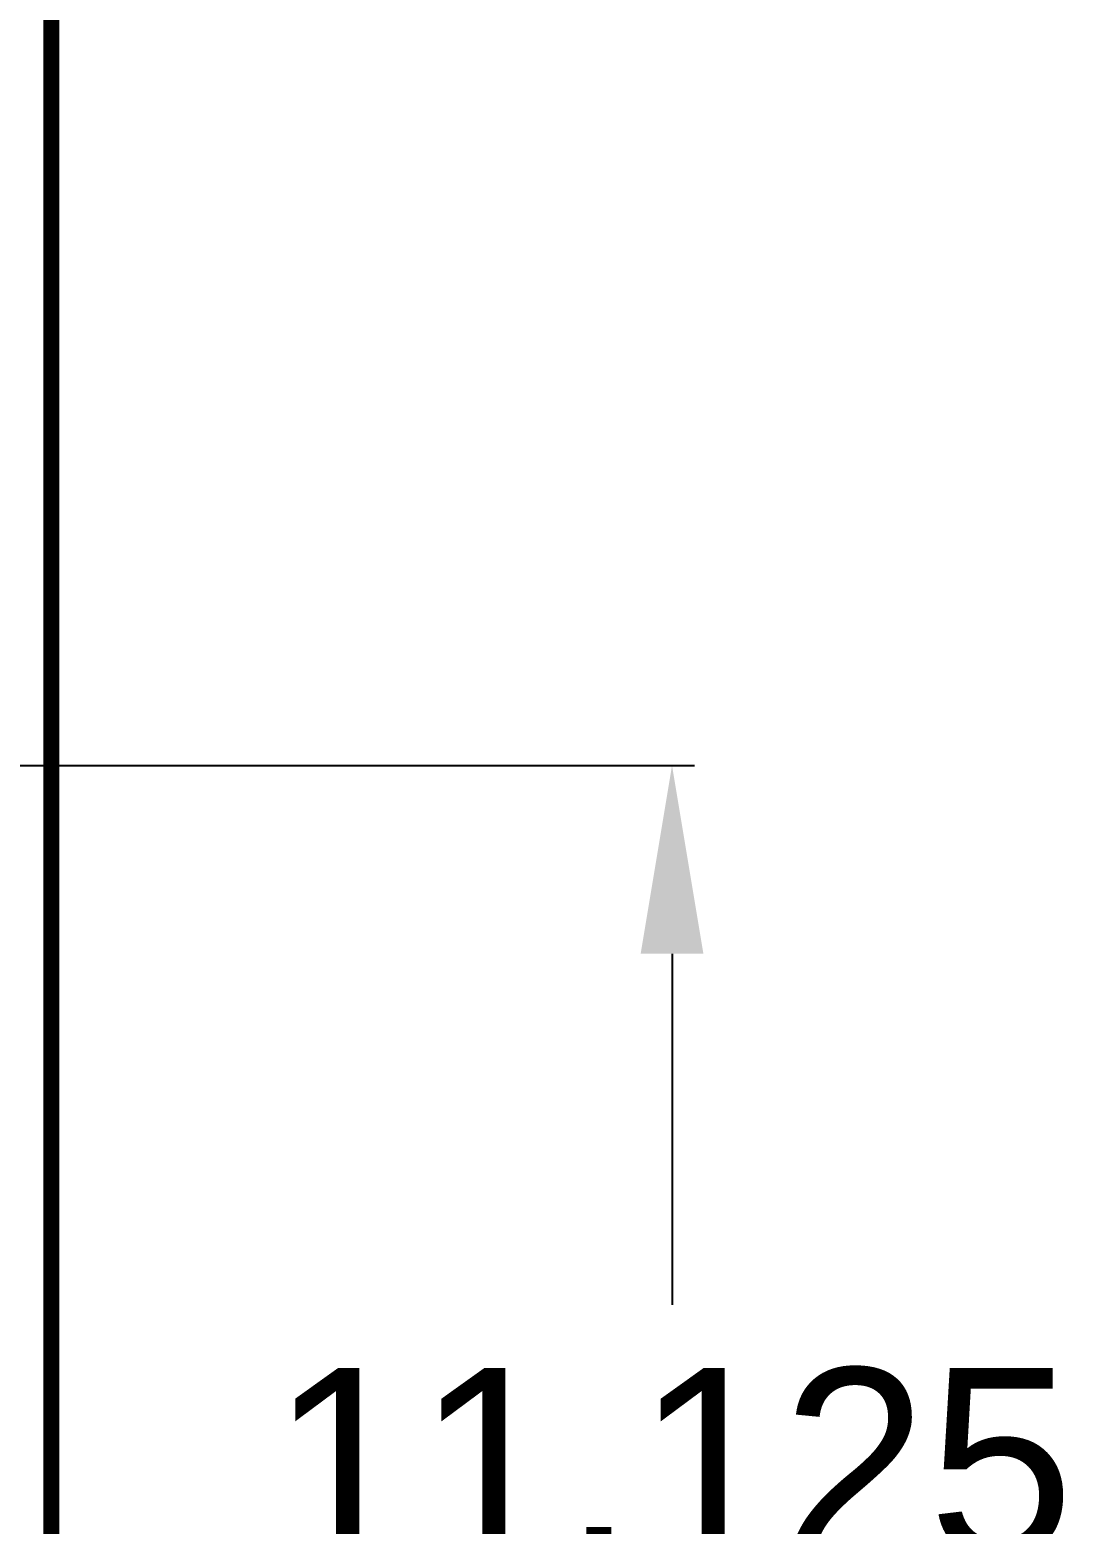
# Model space of a CAD drawing. Extents: x 17.6 to 58.9, y 21.2 to 90.7.
# Drawn here: x 50.63 to 58.87, y 30.48 to 42.39 of the extents above; entities that cross this region are included whole.
import ezdxf

# ---------------------------------------------------------------- set-up
doc = ezdxf.new("R2010")
doc.units = 0
doc.header["$MEASUREMENT"] = 0
doc.layers.get('0').update_dxf_attribs({"linetype": 'CONTINUOUS'})
doc.layers.get('Defpoints').update_dxf_attribs({"linetype": 'CONTINUOUS'})
doc.layers.add('SILKTOP_PHO', color=251, linetype='CONTINUOUS')
doc.styles.get("Standard").update_dxf_attribs({"font": 'arial.ttf'})
doc.dimstyles.get("Standard").update_dxf_attribs({"dimtxt": 1.5, "dimasz": 1.5, "dimexe": 0.18, "dimexo": 0, "dimgap": 0.5, "dimtad": 0, "dimtih": 1, "dimtoh": 1, "dimzin": 0, "dimdsep": 46, "dimtxsty": 'Standard', "dimcen": 0.09, "dimadec": 0, "dimazin": 0, "dimtfac": 1, "dimtofl": 0, "dimtmove": 2, "dimatfit": 3, "dimfxl": 1, "dimtolj": 1, "dimtzin": 0, "dimarcsym": 0})

# ---------------------------------------------------------------- blocks, each defined once
blk = doc.blocks.new('*D71')
at = {"color": 0, "linetype": 'Continuous', "lineweight": -2}
for p, q in [((49.549, 36.525), (55.925, 36.525)), ((55.745, 35.025), (55.745, 32.228)), ((55.745, 26.9), (55.745, 29.697)), ((50.3, 25.4), (55.925, 25.4))]:
    blk.add_line(p, q, dxfattribs=at)
at = {"color": 0, "linetype": 'Continuous'}
for points in [[(55.495, 35.025), (55.995, 35.025), (55.745, 36.525)], [(55.495, 26.9), (55.995, 26.9), (55.745, 25.4)]]:
    blk.add_solid(points, dxfattribs=at)
at = {"layer": 'Defpoints', "color": 0, "linetype": 'Continuous'}
for p in [(49.549, 36.525), (50.3, 25.4), (55.745, 25.4)]:
    blk.add_point(p, dxfattribs=at)
at = {"color": 0, "linetype": 'Continuous', "insert": (55.745, 30.962), "char_height": 1.5, "attachment_point": 5}
blk.add_mtext('\\A1;11.125', dxfattribs=at)

msp = doc.modelspace()

# ---------------------------------------------------------------- linework, layer by layer
at = {"const_width": 0.127}
msp.add_lwpolyline([(50.8, 25.900126), (50.8, 73.159874)], dxfattribs=at)
at = {"layer": 'SILKTOP_PHO', "const_width": 0.127}
msp.add_lwpolyline([(50.8, 25.900126), (50.8, 73.159874)], dxfattribs=at)

# ---------------------------------------------------------------- dimensions: what is measured, and where the dimension line sits
at = {"linetype": 'Continuous'}
dim = msp.add_linear_dim(base=(55.745316, 25.4), p1=(49.54905, 36.524946), p2=(50.299874, 25.4), angle=90, dimstyle='Standard', override={"dimdec": 3}, dxfattribs=at)
dim.commit()
dim.dimension.update_dxf_attribs({"geometry": '*D71', "text_midpoint": (55.745316, 30.962473)})

doc.saveas('drawing.dxf')
